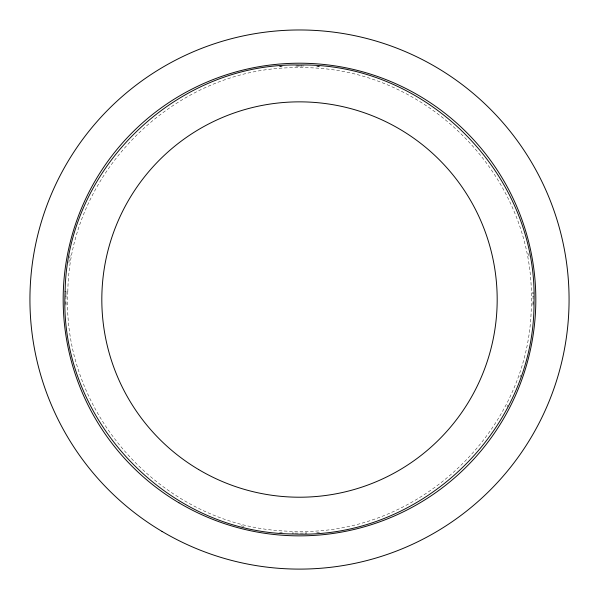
<?xml version="1.0" encoding="UTF-8"?>
<svg xmlns="http://www.w3.org/2000/svg" width="599" height="599" viewBox="0 0 599 599"><rect width="100%" height="100%" fill="white"/><g stroke="black" fill="none" stroke-linecap="round" stroke-linejoin="round"><path stroke-width="0.45" stroke-dasharray="3 2.25" d="M65.897 302.255L66.017 305.879A233.625 233.625 0 0 1 65.89 302.255L66.017 291.384M533.103 302.255L532.983 305.879A233.625 233.625 0 0 0 533.11 302.255L532.99 292.29A233.625 233.625 0 0 1 533.11 296.819M68.885 262.549L69.289 259.861M69.604 258.079L70.143 255.414M519.947 376.883L520.509 375.154M507.039 406.811L507.832 405.179M279.591 66.803L282.301 66.609M304.936 533.095L306.748 533.013A233.625 233.625 0 0 1 304.936 533.103L294.064 533.095A233.625 233.625 0 0 1 292.252 533.05L294.064 533.095M316.699 66.609L319.409 66.803M241.232 525.757L243.875 526.379M528.505 253.639L529.037 256.305M319.409 532.309A233.625 233.625 0 0 1 316.699 532.526M282.301 532.526A233.625 233.625 0 0 1 279.591 532.309M65.89 296.819A233.625 233.625 0 0 1 65.987 292.29M279.591 66.759A233.625 233.625 0 0 1 281.395 66.616M317.605 66.616A233.625 233.625 0 0 1 319.409 66.759M67.829 291.443C60.956 417.054 168.312 530.841 294.109 531.291C419.787 536.697 532.316 428.03 531.298 302.233C535.244 176.495 425.275 65.239 299.5 67.724C178.15 65.156 69.499 170.079 67.829 291.443M299.5 65.912L294.97 66.017A233.625 233.625 0 0 1 304.03 65.957L299.5 65.912"/><path stroke-width="0.9" d="M65.126 291.354C58.17 418.431 166.777 533.544 294.042 533.994C421.194 539.467 535.034 429.528 534.001 302.263C537.992 175.058 426.743 62.506 299.5 65.014C176.735 62.423 66.818 168.566 65.126 291.354M178.966 502.808A236.32 236.32 0 0 0 535.806 302.285A236.32 236.32 0 0 0 183.728 93.511A236.32 236.32 0 0 0 178.966 502.808M198.673 469.571A197.685 197.685 0 0 0 497.17 301.836A197.685 197.685 0 0 0 202.657 127.198A197.685 197.685 0 0 0 198.673 469.571M162.007 531.403A269.565 269.565 0 0 0 569.05 302.675A269.565 269.565 0 0 0 167.443 64.535A269.565 269.565 0 0 0 162.007 531.403"/></g></svg>
